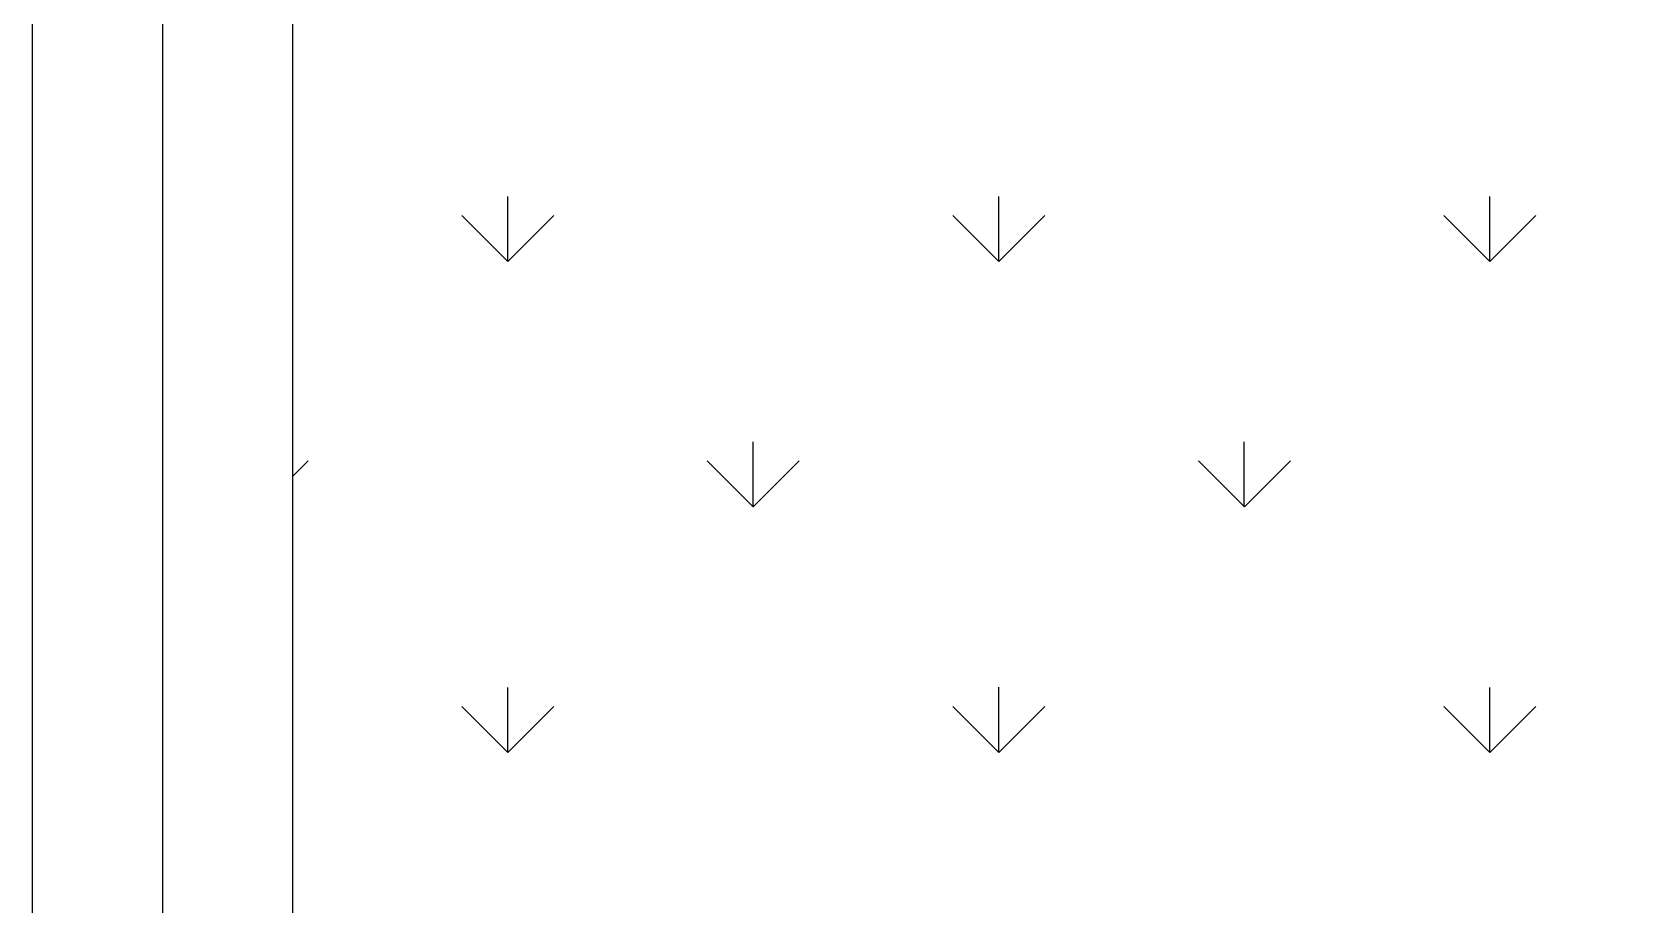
# Model space of a CAD drawing. Header units: inches. Extents: x -9 to 337, y -247 to 209.
# Drawn here: x 1.566 to 2.493, y 57.256 to 57.759 of the extents above; entities that cross this region are included whole.
import ezdxf
from ezdxf.enums import TextEntityAlignment as Align

# ---------------------------------------------------------------- set-up
doc = ezdxf.new("R2010")
doc.units = ezdxf.units.IN
doc.header["$MEASUREMENT"] = 0
doc.linetypes.add('CENTER2', pattern=[1.125, 0.75, -0.125, 0.125, -0.125])
doc.styles.get("Standard").update_dxf_attribs({"font": 'arial.ttf'})

# ---------------------------------------------------------------- blocks, each defined once
blk = doc.blocks.new('EJE NORTE NUEVO')
at = {"color": 2, "linetype": 'CENTER2'}
blk.add_line((0, 2.55793), (0, -2.55793), dxfattribs=at)
at = {"color": 4}
blk.add_attdef('A', text='', height=0.35811, dxfattribs=at).set_placement((0, 2.90514), align=Align.MIDDLE_CENTER)

msp = doc.modelspace()

# ---------------------------------------------------------------- hatches: boundary and pattern name
at = {"true_color": 0x136734, "transparency": 33554610}
h = msp.add_hatch(dxfattribs=at)
h.set_pattern_fill('GRASS', color=116, scale=0.2)
h.set_pattern_definition([(90, (35.07339, -33.30725), (-0.14142136, 0.14142136), [0.0375, -0.2453427]), (45, (35.07339, -33.30725), (-0.14142136, 0.14142136), [0.0375, -0.1625]), (135, (35.07339, -33.30725), (-0.14142136, -0.14142136), [0.0375, -0.1625])])
h.paths.add_polyline_path([(9.41562, 59.70883), (1.71562, 59.70883), (1.71562, 53.80883), (4.66562, 53.80883), (4.66562, 54.70883), (5.56562, 54.70883), (5.56562, 56.30338), (9.41562, 56.30338)])
h.paths.add_polyline_path([(4.93473, 57.24181), (5.43473, 57.24181), (5.43473, 56.74181), (4.93473, 56.74181)], flags=16)
h.paths.add_polyline_path([(4.93473, 56.64181), (5.43473, 56.64181), (5.43473, 56.14181), (4.93473, 56.14181)], flags=16)
h.paths.add_polyline_path([(4.93473, 56.04181), (5.43473, 56.04181), (5.43473, 55.54181), (4.93473, 55.54181)], flags=16)
h.paths.add_polyline_path([(4.93473, 55.44181), (5.43473, 55.44181), (5.43473, 54.94181), (4.93473, 54.94181)], flags=16)

# ---------------------------------------------------------------- linework, layer by layer
at = {"color": 2}
for p, q in [((1.56562, 59.85883), (1.56562, 53.80883)), ((1.71562, 59.70883), (1.71562, 53.80883))]:
    msp.add_line(p, q, dxfattribs=at)

# ---------------------------------------------------------------- block references
at = {"color": 4}
msp.add_blockref('EJE NORTE NUEVO', (1.64062, 59.78383), dxfattribs=at)

doc.saveas('drawing.dxf')
